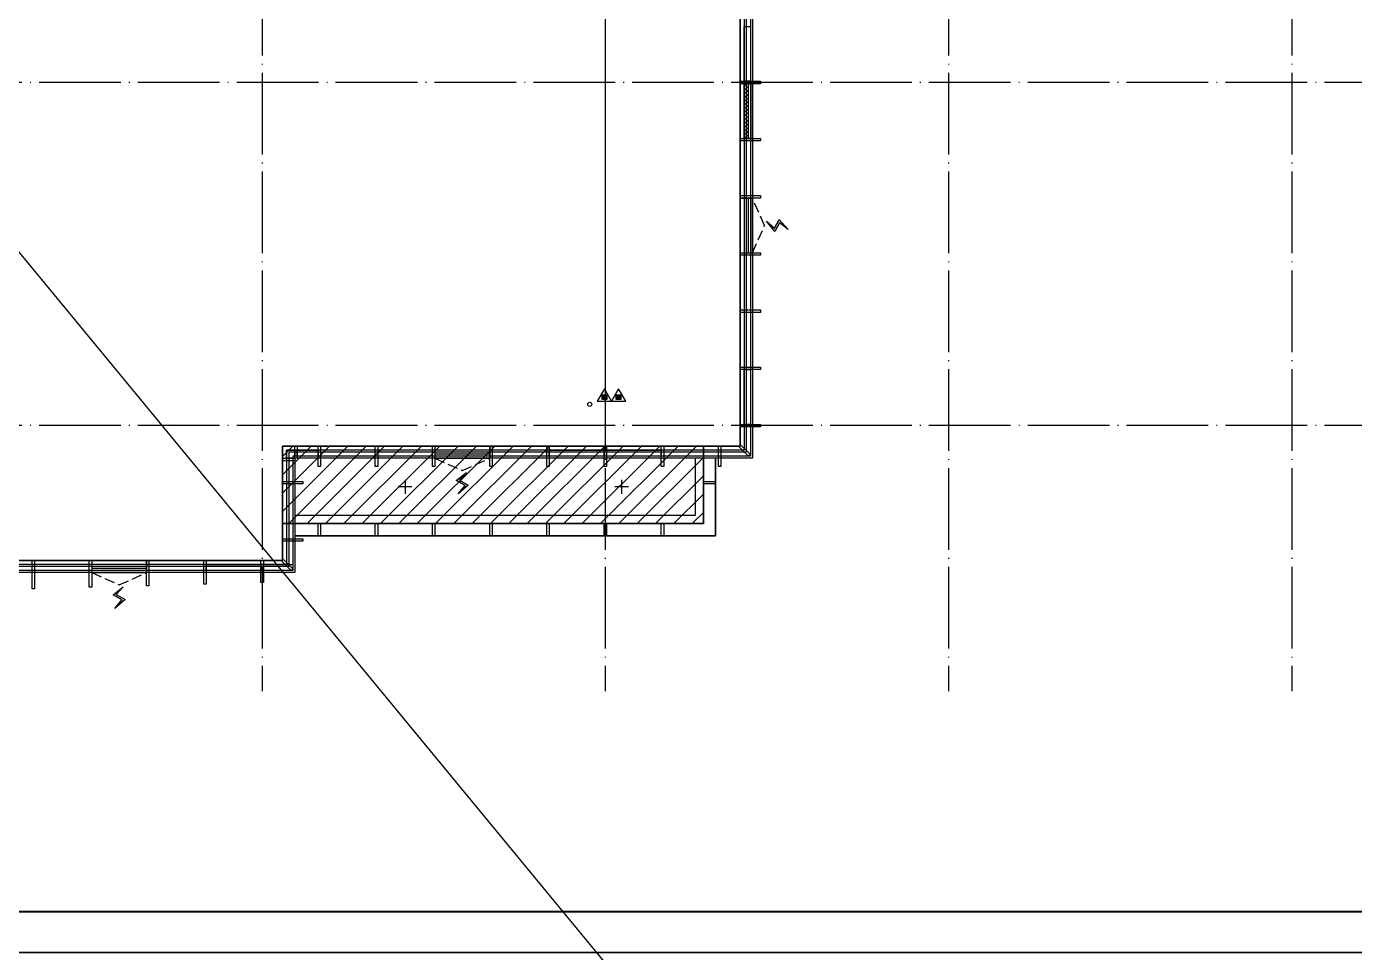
# Model space of a CAD drawing. Extents: x -292644 to 830497, y -12918 to 491457.
# Drawn here: x 114391 to 146893, y 46500 to 69170 of the extents above; entities that cross this region are included whole.
import ezdxf
from ezdxf.xclip import XClip

# ---------------------------------------------------------------- set-up
doc = ezdxf.new("R2010")
doc.units = 0
doc.header["$LTSCALE"] = 1000
doc.header["$MEASUREMENT"] = 0
for name, pattern in [('104-10 轴网$0$DOTE', [2.4200000000000004, 2, -0.2, 0.02, -0.2]), ('8#楼幕墙$0$109-34 轴网$0$L1$0$$AUDIT_BAD_LTYPE1', [0]), ('8#楼幕墙$0$DASH', [0.35, 0.25, -0.1]), ('CENTER2', [1.125, 0.75, -0.125, 0.125, -0.125]), ('X-104 8#10#平面_t3$0$109-34 轴网$0$L1$0$$AUDIT_BAD_LTYPE1', [0]), ('X-104 8#10#平面_t3$0$DASH', [0.35, 0.25, -0.1])]:
    doc.linetypes.add(name, pattern=pattern)
doc.layers.get('0').update_dxf_attribs({"linetype": 'CONTINUOUS'})
doc.layers.get('Defpoints').update_dxf_attribs({"linetype": 'CONTINUOUS'})
for name, color, linetype in [('104-10 轴网$0$A_AXIS-轴线', 36, '104-10 轴网$0$DOTE'), ('8#楼幕墙$0$04-电动窗', 1, 'CONTINUOUS'), ('8#楼幕墙$0$A-C_玻璃幕墙', 140, 'CONTINUOUS'), ('8#楼幕墙$0$A-O_屋面', 201, 'CONTINUOUS'), ('8#楼幕墙$0$A-TECH_结构', 21, 'CONTINUOUS'), ('WIRE-消防广播', 2, 'CENTER2'), ('X-104 8#10#平面_t3$0$A-O_分水线', 127, 'CONTINUOUS'), ('X-104 8#10#平面_t3$0$A-O_屋面', 201, 'CONTINUOUS'), ('X-104 8#10#平面_t3$0$A-SUR_看线', 231, 'CONTINUOUS'), ('X-104 8#10#平面_t3$0$A-TECH_结构', 21, 'CONTINUOUS'), ('X-104 8#10#平面_t3$0$水-消火栓', 41, 'CONTINUOUS')]:
    doc.layers.add(name, color=color, linetype=linetype)
doc.layers.add('8#楼幕墙$0$04-不打印_辅助线', color=165, linetype='CONTINUOUS', plot=False)
doc.layers.add('X-104 8#10#平面_t3$0$04-不打印_辅助线', color=165, linetype='CONTINUOUS', plot=False)
doc.layers.add('X-104 8#10#平面_t3$0$000套内', color=226, linetype='CONTINUOUS', lineweight=30, plot=False)
doc.layers.get('X-104 8#10#平面_t3$0$A-O_分水线').off()

# ---------------------------------------------------------------- blocks, each defined once
blk = doc.blocks.new('图框-A1')
for points, const_width in [([(5.684341886080801e-13, 0), (841.0000000000002, 0), (841.0000000000002, 594), (5.684341886080801e-13, 594)], 0.05), ([(765.9999999999966, 584), (25.00000000000045, 584), (25.00000000000045, 10), (766.0000000000002, 10)], 0.5)]:
    blk.add_lwpolyline(points, close=True, dxfattribs=dict(const_width=const_width))
at = {"const_width": 0.05}
for points in [[(420.5000000000005, 594), (420.5000000000005, 592)], [(420.5000000000005, 0), (420.5000000000005, 2)]]:
    blk.add_lwpolyline(points, dxfattribs=at)
blk = doc.blocks.new('104-10 轴网')
at = {"layer": '104-10 轴网$0$A_AXIS-轴线', "linetype": '104-10 轴网$0$DOTE'}
for p, q in [((128829.5977508623, 40099.99999999988), (128829.5977508621, -6500.000000000186)), ((137229.5977508624, 40099.99999999987), (137229.5977508621, -6500.000000000186)), ((145629.5977508624, 40099.99999999987), (145629.5977508621, -6500.000000000186)), ((154029.5977508624, 40099.99999999987), (154029.5977508621, -6500.000000000186)), ((168929.5977508623, 8399.999999999873), (113929.5977508621, 8399.999999999822)), ((168929.5977508623, -1.2732925824821e-10), (113929.5977508621, -1.782609615474939e-10))]:
    blk.add_line(p, q, dxfattribs=at)
at = {"layer": 'Defpoints'}
blk.add_lwpolyline([(104379.5977508624, 45500.00000000001), (178479.5977508625, 45499.99999999999), (178479.5977508625, -11900.00000000001), (104379.5977508624, -11899.99999999996)], close=True, dxfattribs=at)
blk = doc.blocks.new('X-104 8#10#平面_t3$0$fdhggh')
at = {"layer": 'X-104 8#10#平面_t3$0$04-不打印_辅助线', "linetype": 'X-104 8#10#平面_t3$0$109-34 轴网$0$L1$0$$AUDIT_BAD_LTYPE1'}
h = blk.add_hatch(dxfattribs=at)
h.set_pattern_fill('ANSI31', color=256, scale=200)
h.set_pattern_definition([(45, (-111756.9507218327, 2.91038304567337e-10), (-224.5064030267288, 224.5064030267288), [])])
h.paths.add_polyline_path([(8900.000000000146, 56999.99999999994), (19199.99999998417, 57000.00001395729), (19199.99999979901, 58899.99999999988), (8899.999999994063, 58899.99999999988), (8900.000002568733, 56999.99999999994)])
at = {"layer": 'X-104 8#10#平面_t3$0$A-TECH_结构', "linetype": 'X-104 8#10#平面_t3$0$109-34 轴网$0$L1$0$$AUDIT_BAD_LTYPE1'}
for points in [[(42500.00000000029, 87900.00001543564), (42500.00000000029, 97699.99999999988), (24700.00000000029, 97699.99999999988), (24700.00000000029, 96299.99999999988), (13500.00000000029, 96299.99999999988), (13500.00000000029, 89299.99999999988), (7900.000000000291, 89299.99999999988), (7900.000000000291, 87899.99999999988), (-3299.999999999709, 87899.99999999988), (-3299.999999999709, 76699.99999999988), (-4699.999999999709, 76699.99999999988), (-4699.999999999709, 56099.99999999988), (8900.000000000291, 56099.99999999988), (8900.000000000291, 58899.99999999988), (20100.00000000029, 58899.99999999988), (20100.00000000029, 71499.99999999988), (27100, 71499.99999999988), (27099.9999999961, 75700.0000139567), (33099.99999999598, 75700.0000139567), (33099.99999999988, 72899.99999999987), (45300.00000000029, 72899.99999999988), (45300.00000000029, 87900.00000149367)], [(8900.000000000146, 56999.99999999994), (19199.99999998417, 57000.00001395729), (19199.99999979901, 58899.99999999988), (8899.999999994063, 58899.99999999988), (8900.000002568733, 56999.99999999994)]]:
    blk.add_lwpolyline(points, close=True, dxfattribs=at)
blk = doc.blocks.new('8#楼幕墙$0$ii')
blk.add_lwpolyline([(-1339.999257087533, -5.379672802519053e-05), (0.0007429124671034515, -5.379672802519053e-05), (0.0007429124671034515, -150.000053796728), (-1339.999257087533, -150.000053796728)], close=True)
blk = doc.blocks.new('8#楼幕墙$0$$WINLIB2D$00000039')
at = {"color": 0}
for points in [[(-0.4999999999983409, 0.5000000000445652), (-0.4999999999999964, -0.4999999999999716)], [(0.5000000000016591, 0.4999999999536158), (-0.4999999999983409, 0.5000000000445652)], [(0.4999999999983338, -0.5000000000463842), (0.4999999999999609, 0.4999999999999432)], [(-0.499999999999428, 0.1666666667124446), (0.500000000000572, 0.1666666666205998)], [(-0.4518745131427302, -0.1666666666260284), (-0.5000000000072298, 0.08358586507802102)], [(-0.3838834764901549, -0.166666666632409), (-0.4479860405916831, 0.1666666667079113)], [(-0.3158924398378069, -0.166666666637866), (-0.3799950039392748, 0.1666666667006353)], [(-0.2479014031851996, -0.166666666645142), (-0.3120039672867243, 0.1666666666951784)], [(-0.1799103665328481, -0.1666666666505989), (-0.2440129306343159, 0.1666666666887977)], [(-0.1119193298802692, -0.1666666666569512), (-0.1760218939817904, 0.1666666666824455)], [(-0.04392829322788927, -0.1666666666633319), (-0.1080308573293216, 0.1666666666760648)], [(0.02406274342471804, -0.1666666666696841), (-0.04003982067680312, 0.1666666666697125)], [(0.09205378007703402, -0.1666666666751411), (0.02795121597557682, 0.1666666666642556)], [(0.1600448167296129, -0.1666666666815217), (0.0959422526280953, 0.1666666666578749)], [(0.2280358533819644, -0.166666666687874), (0.163933289280525, 0.1666666666505989)], [(0.2960268900345753, -0.1666666666942547), (0.231924325933047, 0.1666666666460657)], [(0.3640179266869801, -0.1666666667006069), (0.2999153625854838, 0.166666666639685)], [(0.4320089633395341, -0.1666666667060639), (0.3679063992380058, 0.166666666632409)], [(0.4999999999916831, -0.1666666667115209), (0.4358974358904746, 0.1666666666260568)], [(-0.500000000000572, -0.1666666666214951), (0.499999999999428, -0.1666666667124446)], [(0.4999999999983338, -0.5000000000463842), (-0.5000000000016662, -0.4999999999554348)]]:
    blk.add_lwpolyline(points, dxfattribs=at)
blk = doc.blocks.new('8#楼幕墙$0$$TCHSYS$WIN2D')
for p, q in [((-0.5, 0.5), (0.5, 0.5)), ((-0.5, 0.5), (-0.4999999999999999, -0.5)), ((0.5, 0.5), (0.4999999999999998, -0.5)), ((0.5, 0.1666666666666666), (-0.5, 0.1666666666666666)), ((0.5, -0.1666666666666667), (-0.5, -0.1666666666666667)), ((-0.4999999999999999, -0.5), (0.5, -0.5))]:
    blk.add_line(p, q)
blk = doc.blocks.new('8#楼幕墙$0$开启扇')
at = {"layer": '8#楼幕墙$0$04-电动窗'}
h = blk.add_hatch(color=1, dxfattribs=at)
h.dxf.hatch_style = 1
h.paths.add_polyline_path([(771.2538212353829, 399.4187931009801), (600.4963348774836, 588.0845509109495), (817.000029503055, 705.4227948976622), (568.9130649687795, 925.0510056701896), (737.6166181836743, 715.3361196324695), (521.1129235581029, 597.9978756457567)])
at = {"linetype": '8#楼幕墙$0$DASH'}
blk.add_lwpolyline([(0, 49.99999999714782), (670, 349.9999999971478), (1340, 49.99999999714782)], dxfattribs=at)
at = {"layer": '8#楼幕墙$0$04-电动窗', "color": 1}
blk.add_lwpolyline([(771.2538212353829, 399.4187931009801), (600.4963348774836, 588.0845509109495), (817.000029503055, 705.4227948976622), (568.9130649687795, 925.0510056701896), (737.6166181836743, 715.3361196324695), (521.1129235581029, 597.9978756457567), (771.2538212353829, 399.4187931009801)], close=True, dxfattribs=at)
at = {"xscale": -1340, "yscale": 300, "zscale": 1340, "rotation": 180}
blk.add_blockref('8#楼幕墙$0$$TCHSYS$WIN2D', (670, -100), dxfattribs=at)
blk = doc.blocks.new('*U4711')
blk.add_lwpolyline([(719.9999999992215, 0), (0, 0), (0, 150), (719.9999999992215, 150)], close=True)
blk = doc.blocks.new('*U4707')
blk.add_lwpolyline([(509.9999999944921, 0), (0, 0), (0, 150), (509.9999999944921, 150)], close=True)
blk = doc.blocks.new('8#楼幕墙$0$A$C13E80662')
for points in [[(150.0005130732898, 150.2641038001748), (150.0005130732898, 200.2641038001238), (0.0005130732897669077, 200.2641038001238), (0.0005130732897669077, 0.2641038001238485), (150.0005130732898, 0.2641038001238485)], [(150.0005130732898, 0.2641038001747802), (200.0005130733043, 0.2641038001747802), (200.0005130733043, 150.2641038001748), (150.0005130732898, 150.2641038001748)]]:
    blk.add_lwpolyline(points)
blk = doc.blocks.new('8#楼幕墙')
at = {"layer": '8#楼幕墙$0$04-不打印_辅助线'}
for points in [[(-18549.99999999965, 46500.00000000052), (65550.00000000035, 46500.0000000007), (65550.00000000035, 105900.0000000007), (-18549.99999999965, 105900.0000000005)], [(-18549.99999999977, -12899.99999999965), (65550.00000000023, -12899.99999999942), (65550.00000000023, 46500.00000000058), (-18549.99999999977, 46500.00000000041)]]:
    blk.add_lwpolyline(points, close=True, dxfattribs=at)
at = {"layer": '8#楼幕墙$0$A-C_玻璃幕墙'}
for points in [[(-3599.999999999767, 88199.99999999988), (7600.000000000233, 88199.99999999988), (7600.000000000233, 89599.99999999988), (13200.00000000023, 89599.99999999988), (13200.00000000023, 96599.99999999988), (24400.00000000023, 96599.99999999988), (24400.00000000023, 97999.99999999988), (42800.00000000023, 97999.99999999988), (42800.00000000023, 88199.99999999988), (45600.00000000023, 88199.99999999988), (45600.0000000002, 72599.99999999988), (32800.0000000002, 72599.99999999988), (32800.0000000002, 75399.99999999988), (27400.00000000023, 75399.99999999988), (27400.0000000002, 71199.99999999988), (20400.0000000002, 71199.99999999988), (20400.0000000002, 58599.99999999988), (9200.000000000116, 58599.99999999988), (9200.000000000116, 55799.99999999988), (-4999.999999999884, 55799.99999999988), (-4999.999999999767, 76999.99999999988), (-3599.999999999767, 76999.99999999988)], [(-3549.999999999767, 88149.99999999988), (7650.000000000233, 88149.99999999988), (7650.000000000233, 89549.99999999988), (13250.00000000023, 89549.99999999988), (13250.00000000023, 96549.99999999988), (24450.00000000023, 96549.99999999988), (24450.00000000023, 97949.99999999988), (42750.00000000023, 97949.99999999988), (42750.00000000023, 88149.99999999988), (45550.00000000023, 88149.99999999988), (45550.0000000002, 72649.99999999988), (32850.0000000002, 72649.99999999988), (32850.0000000002, 75449.99999999988), (27350.00000000023, 75449.99999999988), (27350.0000000002, 71249.99999999988), (20350.0000000002, 71249.99999999988), (20350.0000000002, 58649.99999999988), (9150.000000000116, 58649.99999999988), (9150.000000000116, 55849.99999999988), (-4949.999999999884, 55849.99999999988), (-4949.999999999767, 76949.99999999988), (-3549.999999999767, 76949.99999999988)], [(-3399.999999999767, 87999.99999999988), (7800.000000000233, 87999.99999999988), (7800.000000000233, 89399.99999999988), (13400.00000000023, 89399.99999999988), (13400.00000000023, 96399.99999999988), (24600.00000000023, 96399.99999999988), (24600.00000000023, 97799.99999999988), (42600.00000000023, 97799.99999999988), (42600.00000000023, 87999.99999999988), (45400.00000000023, 87999.99999999988), (45400.0000000002, 72799.99999999988), (33000.0000000002, 72799.99999999988), (33000.0000000002, 75599.99999999988), (27200.00000000023, 75599.99999999988), (27200.0000000002, 71399.99999999988), (20200.0000000002, 71399.99999999988), (20200.0000000002, 58799.99999999988), (9000.000000000116, 58799.99999999988), (9000.000000000116, 55999.99999999988), (-4799.999999999884, 55999.99999999988), (-4799.999999999767, 76799.99999999988), (-3399.999999999767, 76799.99999999988)], [(20099.99999999764, 67770.00001395657), (20099.99999999764, 67830.00001395657), (20599.99999999793, 67830.00001395738), (20599.99999999793, 67770.00001395738)], [(20099.99999999764, 66370.00001395657), (20099.99999999764, 66430.00001395657), (20599.99999999793, 66430.00001395738), (20599.99999999793, 66370.00001395738)], [(20099.99999999764, 64970.00001395657), (20099.99999999764, 65030.00001395657), (20599.99999999788, 65030.00001395657), (20599.99999999788, 64970.00001395657)], [(20099.99999999764, 63570.00001395657), (20099.99999999764, 63630.00001395657), (20599.99999999788, 63630.00001395657), (20599.99999999788, 63570.00001395657)], [(20099.99999999764, 62170.00001395657), (20099.99999999764, 62230.00001395657), (20599.99999999788, 62230.00001395657), (20599.99999999788, 62170.00001395657)], [(20099.99999999764, 60770.00001395657), (20099.99999999764, 60830.00001395657), (20599.99999999788, 60830.00001395657), (20599.99999999788, 60770.00001395657)], [(20099.99999999764, 59370.00001395657), (20099.99999999764, 59430.00001395657), (20599.99999999788, 59430.00001395657), (20599.99999999788, 59370.00001395657)], [(9260.000000000146, 58599.99999999985), (9200.000000000116, 58599.99999999988), (9200.00000000016, 58899.99999999988), (9260.000000000131, 58899.99999999989)], [(9829.999999998196, 58400.00001395785), (9769.999999998196, 58400.00001395785), (9769.99999999709, 58900.00001395657), (9829.99999999709, 58900.00001395657)], [(11229.9999999982, 58400.00001395785), (11169.9999999982, 58400.00001395785), (11169.99999999709, 58900.00001395657), (11229.99999999709, 58900.00001395657)], [(12629.99999999709, 58400.00001395785), (12569.99999999709, 58400.00001395785), (12569.99999999598, 58900.00001395657), (12629.99999999598, 58900.00001395657)], [(14029.99999999709, 58400.00001395785), (13969.99999999709, 58400.00001395785), (13969.99999999598, 58900.00001395657), (14029.99999999598, 58900.00001395657)], [(15429.99999999709, 58400.00001395785), (15369.99999999709, 58400.00001395785), (15369.99999999598, 58900.00001395657), (15429.99999999598, 58900.00001395657)], [(16829.99999999718, 58400.00001395779), (16769.99999999718, 58400.00001395779), (16769.99999999607, 58900.00001395651), (16829.99999999607, 58900.00001395651)], [(18229.99999999718, 58400.00001395779), (18169.99999999718, 58400.00001395779), (18169.99999999607, 58900.00001395651), (18229.99999999607, 58900.00001395651)], [(19629.99999999718, 58400.00001395779), (19569.99999999718, 58400.00001395779), (19569.99999999607, 58900.00001395651), (19629.99999999607, 58900.00001395651)], [(20349.91822866234, 58692.50819216575), (20307.4918217911, 58650.08178529458), (20078.70502522669, 58878.86858185905), (20121.13143209787, 58921.29498873022)], [(9200.000000000116, 58599.99999999988), (9200.000000000087, 58539.99999999985), (8900.000000000087, 58539.9999999999), (8900.000000000073, 58599.99999999988)], [(8899.999999991851, 57970.00001395663), (8899.999999991851, 58030.00001395663), (9399.99999999383, 58030.00001395663), (9399.99999999383, 57970.00001395663)], [(19199.99999882627, 57970.00001395657), (19199.99999882627, 58030.00001395657), (19499.99999882627, 58030.00001395657), (19499.99999882627, 57970.00001395657)], [(9830.000001166947, 56700.00001395715), (9770.000001166947, 56700.00001395715), (9770.000001166947, 57000.00001395692), (9830.000001166947, 57000.00001395692)], [(11230.00000116695, 56700.00001395715), (11170.00000116695, 56700.00001395715), (11170.00000116695, 57000.00001395692), (11230.00000116695, 57000.00001395692)], [(12630.00000116695, 56700.00001395727), (12570.00000116695, 56700.00001395727), (12570.00000116695, 57000.00001395703), (12630.00000116695, 57000.00001395703)], [(14030.00000116695, 56700.00001395727), (13970.00000116695, 56700.00001395727), (13970.00000116695, 57000.00001395703), (14030.00000116695, 57000.00001395703)], [(15430.00000116695, 56700.00001395727), (15370.00000116695, 56700.00001395727), (15370.00000116695, 57000.00001395703), (15430.00000116695, 57000.00001395703)], [(16830.00000116695, 56700.00001395727), (16770.00000116695, 56700.00001395727), (16770.00000116695, 57000.00001395703), (16830.00000116695, 57000.00001395703)], [(18230.00000116695, 56700.00001395727), (18170.00000116695, 56700.00001395727), (18170.00000116695, 57000.00001395703), (18230.00000116695, 57000.00001395703)], [(8899.999999991793, 56570.00001365255), (8899.999999991793, 56630.00001365255), (9399.999999993772, 56630.00001365255), (9399.999999993772, 56570.00001365255)], [(2829.99999999709, 55400.00001387176), (2769.99999999709, 55400.00001387176), (2769.999999996042, 56100.00001376477), (2829.999999996042, 56100.00001376477)], [(4229.999999996042, 55440.00001387182), (4169.999999996042, 55440.00001387182), (4169.999999996042, 56100.00001376477), (4229.999999996042, 56100.00001376477)], [(5629.99999999709, 55480.00001387176), (5569.99999999709, 55480.00001387176), (5569.999999996042, 56100.00001376471), (5629.999999996042, 56100.00001376471)], [(7029.99999999709, 55520.00001387176), (6969.99999999709, 55520.00001387176), (6969.999999996042, 56100.00001376471), (7029.999999996042, 56100.00001376471)], [(8429.999999996042, 55560.00001387164), (8369.999999996042, 55560.00001387164), (8369.999999996042, 56100.00001376471), (8429.999999996042, 56100.00001376471)], [(9149.91822866234, 55892.50819216576), (9107.491821791104, 55850.08178529458), (8878.705025226693, 56078.86858185905), (8921.13143209787, 56121.29498873023)]]:
    blk.add_lwpolyline(points, close=True, dxfattribs=at)
at = {"layer": '8#楼幕墙$0$A-O_屋面'}
for points in [[(19500.00002224426, 58600.00001395657), (19499.99999999686, 56700.00001395715), (9200.000001164735, 56700.00001395715)], [(19200.00002224426, 58600.0000183474), (19200.00000438781, 57000.00001395715), (9200.000001164735, 57000.00001395715)], [(19000.00002224426, 58600.00002108292), (19000.00000712332, 57200.00001395716), (9200.000001164735, 57200.00001395715)]]:
    blk.add_lwpolyline(points, dxfattribs=at)
at = {"layer": '8#楼幕墙$0$A-TECH_结构'}
blk.add_lwpolyline([(-3299.999999999767, 87899.99999999988), (7900.000000000233, 87899.99999999988), (7900.000000000233, 89299.99999999988), (13500.00000000023, 89299.99999999988), (13500.00000000023, 96299.99999999988), (24700.00000000023, 96299.99999999988), (24700.00000000023, 97699.99999999988), (42500.00000000023, 97699.99999999988), (42500.00000000023, 87899.99999999988), (45300.00000000023, 87899.99999999988), (45300.0000000002, 72899.99999999988), (33100.0000000002, 72899.99999999988), (33100.0000000002, 75699.99999999988), (27100.00000000023, 75699.99999999988), (27100.0000000002, 71499.99999999988), (20100.0000000002, 71499.99999999988), (20100.0000000002, 58899.99999999988), (8900.000000000116, 58899.99999999988), (8900.000000000116, 56099.99999999988), (-4699.999999999884, 56099.99999999988), (-4699.999999999767, 76699.99999999988), (-3299.999999999767, 76699.99999999988)], close=True, dxfattribs=at)
at = {"layer": '8#楼幕墙$0$A-C_玻璃幕墙'}
for name, p, rotation in [('8#楼幕墙$0$ii', (20349.99999999613, 67830.00001395657), 270), ('8#楼幕墙$0$ii', (20199.9999461995, 60769.99927104497), 90), ('*U4707', (9769.999999997322, 58800.00001395663), 180), ('8#楼幕墙$0$ii', (15429.99999999604, 58650.0000139582), 180), ('8#楼幕墙$0$ii', (16829.99999999613, 58650.00001395657), 180), ('8#楼幕墙$0$ii', (7029.9999999961, 55850.00001387158), 180), ('*U4711', (9149.999999996333, 56000.0000138717), 180)]:
    blk.add_blockref(name, p, dxfattribs=dict(at, rotation=rotation))
at = {"layer": '8#楼幕墙$0$A-C_玻璃幕墙', "linetype": '8#楼幕墙$0$109-34 轴网$0$L1$0$$AUDIT_BAD_LTYPE1', "rotation": 270}
blk.add_blockref('8#楼幕墙$0$ii', (20349.99999999613, 66430.00001395657), dxfattribs=at)
at = {"layer": '8#楼幕墙$0$A-C_玻璃幕墙', "linetype": '8#楼幕墙$0$109-34 轴网$0$L1$0$$AUDIT_BAD_LTYPE1', "xscale": -1}
for p, rotation in [((20349.99999999619, 63630.0000139575), 270), ((12629.9999999961, 58650.00001396111), 180), ((4229.9999999961, 55850.00001376477), 180)]:
    blk.add_blockref('8#楼幕墙$0$开启扇', p, dxfattribs=dict(at, rotation=rotation))
at = {"layer": '8#楼幕墙$0$A-C_玻璃幕墙', "xscale": -1, "rotation": 180}
blk.add_blockref('8#楼幕墙$0$A$C13E80662', (8999.999486926827, 58800.26410380001), dxfattribs=at)
at = {"layer": 'Defpoints', "color": 2, "linetype": '8#楼幕墙$0$109-34 轴网$0$L1$0$$AUDIT_BAD_LTYPE1', "xscale": 1340, "yscale": 300.0000000000001, "zscale": -1340, "rotation": 270}
blk.add_blockref('8#楼幕墙$0$$WINLIB2D$00000039', (20249.99977570723, 67100.00001395657), dxfattribs=at)
blk = doc.blocks.new('X-104 8#10#平面_t3$0$jtkjuyriuy')
h = blk.add_hatch()
h.set_pattern_fill('ANSI31', color=8, scale=30, angle=45)
h.set_pattern_definition([(90, (0, 0), (-47.625, 1.06581410364015e-14), [])])
h.paths.add_polyline_path([(-138, 138), (138, 138), (138, -138), (-138, -138)])
for points in [[(-168, 168), (168, 168), (168, -168), (-168, -168)], [(-138, 138), (138, 138), (138, -138), (-138, -138)]]:
    blk.add_lwpolyline(points, close=True)
at = {"layer": 'X-104 8#10#平面_t3$0$04-不打印_辅助线'}
for p, q in [((-168, 0), (168, 0)), ((0, 168), (0, -168))]:
    blk.add_line(p, q, dxfattribs=at)
blk = doc.blocks.new('X-104 8#10#平面_t3$0$$TWTSYS$00000546')
h = blk.add_hatch()
h.set_pattern_fill('ANSI31', color=256, scale=200, style=0)
h.set_pattern_definition([(45, (-38543.80223862439, -6670.830405693208), (-17.67766952966369, 17.67766952966369), [])])
h.paths.add_polyline_path([(-64.92232553117356, 173.7449990885525), (64.922325531159, 173.7449990885525), (64.922325531159, 43.90034802621994), (-64.92232553117356, 43.90034802621994)])
for points in [[(0, 343.6163707387423), (-198.3870041439732, 0), (198.3870041439732, 0)], [(-64.92232553117356, 173.7449990885525), (64.922325531159, 173.7449990885525), (64.922325531159, 43.90034802621994), (-64.92232553117356, 43.90034802621994)]]:
    blk.add_lwpolyline(points, close=True)
blk = doc.blocks.new('X-104 8#10#平面_t3$0$A$C46662BA1')
at = {"layer": 'X-104 8#10#平面_t3$0$水-消火栓'}
blk.add_circle((128176.9507218328, 59919.97740008432), 50, dxfattribs=at)
at = {"layer": 'X-104 8#10#平面_t3$0$水-消火栓', "xscale": 0.88, "yscale": 0.88, "zscale": 0.88, "rotation": 359.9999999999999}
for p in [(128533.6933542762, 59999.16112728891), (128882.8544815696, 59999.16112729228)]:
    blk.add_blockref('X-104 8#10#平面_t3$0$$TWTSYS$00000546', p, dxfattribs=at)
blk = doc.blocks.new('X-104 8#10#平面_t3')
at = {"linetype": 'X-104 8#10#平面_t3$0$109-34 轴网$0$L1$0$$AUDIT_BAD_LTYPE1'}
blk.add_lwpolyline([(177306.9507218332, 105900.0000000001), (177306.9507218332, 46500.00000000006), (93206.95072183316, 46500.00000000009), (93206.95072183316, 105900.0000000001)], close=True, dxfattribs=at)
at = {"layer": 'X-104 8#10#平面_t3$0$000套内'}
blk.add_lwpolyline([(120156.9507218297, 88050.00001395628), (120156.9507218297, 84250.00001394973), (120056.9507218265, 84249.99999212043), (120056.9507218265, 81449.99999212037), (121706.9507452614, 81449.99999212037), (121706.9507452614, 72099.99999250575), (128806.9507452472, 72099.99999250573), (128806.9507452472, 71400.00001392835), (132006.9507218291, 71400.00001392834), (132006.9507218291, 58750.00001395626), (120806.9507218268, 58750.00001395631), (120806.9507218268, 55950.00001387135), (106906.9507218297, 55950.00001387132), (106906.9507218297, 71500.00001395628), (106906.950721829, 76850.00001395635), (108306.9507218577, 76850.00001395638), (108306.9507218577, 88050.00001395628)], close=True, dxfattribs=at)
at = {"layer": 'X-104 8#10#平面_t3$0$04-不打印_辅助线', "linetype": 'X-104 8#10#平面_t3$0$109-34 轴网$0$L1$0$$AUDIT_BAD_LTYPE1'}
blk.add_lwpolyline([(177306.9507218331, 46500.00000000017), (93206.95072183316, 46500.00000000017), (93206.95072183316, 105900.0000000001), (177306.9507218331, 105900.0000000001)], close=True, dxfattribs=at)
at = {"layer": 'X-104 8#10#平面_t3$0$04-不打印_辅助线'}
blk.add_lwpolyline([(131256.9507218297, 56700.0000139568), (131256.9507206588, 58600.00001395626), (120956.9507218268, 58600.00001395631), (120956.9507229977, 56700.00001395684)], close=True, dxfattribs=at)
at = {"layer": 'X-104 8#10#平面_t3$0$A-O_屋面'}
for points in [[(131256.950744077, 58600.00001395626), (131256.9507218297, 56700.0000139568), (120956.9507229977, 56700.00001395684)], [(130956.950744077, 58600.0000183471), (130956.9507262207, 57000.0000139568), (120956.9507229977, 57000.00001395684)]]:
    blk.add_lwpolyline(points, dxfattribs=at)
at = {"layer": 'X-104 8#10#平面_t3$0$A-SUR_看线', "linetype": 'X-104 8#10#平面_t3$0$DASH', "ltscale": 2, "const_width": 30}
blk.add_lwpolyline([(128556.9507218327, 59800.00001394926), (128556.9507218326, 71999.9983759723)], dxfattribs=at)
at = {"layer": 'X-104 8#10#平面_t3$0$A-TECH_结构', "linetype": 'X-104 8#10#平面_t3$0$109-34 轴网$0$L1$0$$AUDIT_BAD_LTYPE1'}
blk.add_lwpolyline([(130956.9507216317, 58899.99999999959), (130956.9507218169, 56999.99999999965), (120656.950721833, 56999.99999999965)], dxfattribs=at)
at = {"linetype": 'X-104 8#10#平面_t3$0$109-34 轴网$0$L1$0$$AUDIT_BAD_LTYPE1'}
ref = blk.add_blockref('8#楼幕墙', (111756.9507218327, -1.455191522836685e-10), dxfattribs=at)
XClip(ref).set_block_clipping_path([(-18549.999999999476, -12899.999999999882), (65550.0000000003, 284100.0000000003)])
blk.add_blockref('X-104 8#10#平面_t3$0$fdhggh', (111756.9507218327, -2.91038304567337e-10), dxfattribs=at)
at = {"xscale": 100, "yscale": 100, "zscale": 100}
for p in [(93206.95072183316, 46500.00000000009), (93206.95072183292, -12899.99999999994)]:
    blk.add_blockref('图框-A1', p, dxfattribs=at)
at = {"linetype": 'X-104 8#10#平面_t3$0$109-34 轴网$0$L1$0$$AUDIT_BAD_LTYPE1'}
ref = blk.add_blockref('104-10 轴网', (-8672.647029029147, 59400.00000000004), dxfattribs=at)
XClip(ref).set_block_clipping_path([(104379.59775086239, -11899.999999999955), (178479.5977508624, 45500.000000000044)])
at = {"layer": 'X-104 8#10#平面_t3$0$A-O_分水线', "linetype": 'X-104 8#10#平面_t3$0$109-34 轴网$0$L1$0$$AUDIT_BAD_LTYPE1'}
blk.add_blockref('X-104 8#10#平面_t3$0$A$C46662BA1', (0, -2.91038304567337e-11), dxfattribs=at)
at = {"layer": 'X-104 8#10#平面_t3$0$A-O_分水线', "xscale": -1}
for p in [(123656.9507218267, 57900.00001395635), (128956.9507218267, 57900.00001395635)]:
    blk.add_blockref('X-104 8#10#平面_t3$0$jtkjuyriuy', p, dxfattribs=at)

msp = doc.modelspace()

# ---------------------------------------------------------------- linework, layer by layer
at = {"layer": 'WIRE-消防广播', "linetype": 'CENTER2', "const_width": 35}
msp.add_lwpolyline([(79451.37269559587, 105811.5660350273), (177306.950721833, -12900.00000000003)], dxfattribs=at)

# ---------------------------------------------------------------- block references
msp.add_blockref('X-104 8#10#平面_t3', (0, 0))

doc.saveas('drawing.dxf')
